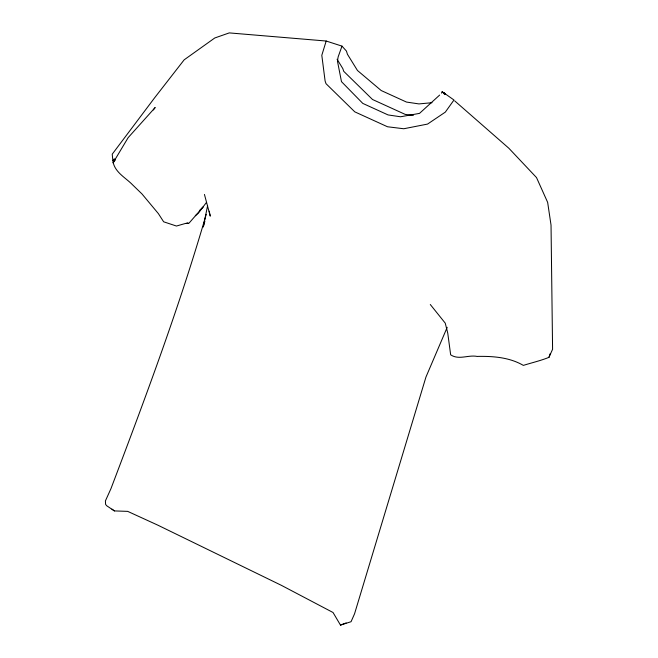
<?xml version="1.0" encoding="UTF-8"?>
<svg xmlns="http://www.w3.org/2000/svg" width="658" height="658" viewBox="0 0 658 658"><rect width="100%" height="100%" fill="white"/><g stroke="black" fill="none" stroke-linecap="round" stroke-linejoin="round"><path stroke-width="0.99" d="M207.607 205.592L203.264 227.01L204.877 221.22M206.225 214.385C179.247 307.401 145.295 398.115 110.972 488.614L105.412 500.903L105.593 504.365L106.629 505.698L114.41 510.921L127.693 511.373L157.846 525.166L281.353 585.324L333.038 612.508L340.482 625.1L351.051 621.72L354.555 613.799L425.94 377.083L447.201 327.322M430.283 304.498L445.252 323.152L447.736 333.047L450.656 354.81C458.865 360.378 468.397 354.563 477.371 356.471L477.724 356.397C493.303 356.126 509.555 357.368 523.357 365.387C531.853 362.723 540.687 360.707 548.953 357.343L550.253 353.535M432.01 102.706L418.949 103.915L406.488 102.064L381.204 90.541L357.459 70.48L347.416 54.227L346.462 51.102L341.995 46.126L326.187 41.026L321.803 55.305L325.101 80.967L326.023 83.689L354.802 111.86L387.513 126.764L403.773 128.754L427.552 124.082L445.318 112.123L453.971 100L442.168 91.692L441.444 93.123M341.995 46.126L338.138 56.917L337.464 61.178L341.477 81.65L362.788 103.405L388.064 114.928L400.533 116.77L419.508 113.382L439.659 95.065M548.953 357.343L552.588 349.275L551.034 225.11L547.653 202.376L536.517 177.586L508.848 148.239L454.719 100.896M206.365 202.541L198.329 213.167L195.311 215.717M115.545 159.59L113.069 162.847L128.137 137.662L155.181 107.509L153.322 109.952M326.187 41.026L229.272 32.9L214.779 37.975L184.158 59.837L154.531 97.91L112.23 154.178L112.847 160.527L114.328 158.8M199.407 210.593L203.059 207.04L189.019 223.161L185.548 223.424L176.451 226.039L163.645 221.795L158.348 213.579L141.972 193.937L132.76 185.013C125.588 177.545 114.895 172.569 112.929 161.407L114.377 159.343L112.847 160.527M340.482 625.1L346.149 622.929M185.926 223.506L188.04 223.218L186.247 223.375M413.356 115.389L405.221 114.402L372.518 99.498L343.739 71.327L342.818 68.597L337.077 59.228M111.926 509.111L114.41 510.921M442.168 91.692L444.874 94.612M444.101 92.531L445.384 94.069M204.441 194.439L210.264 216.145L209.236 211.226"/></g></svg>
